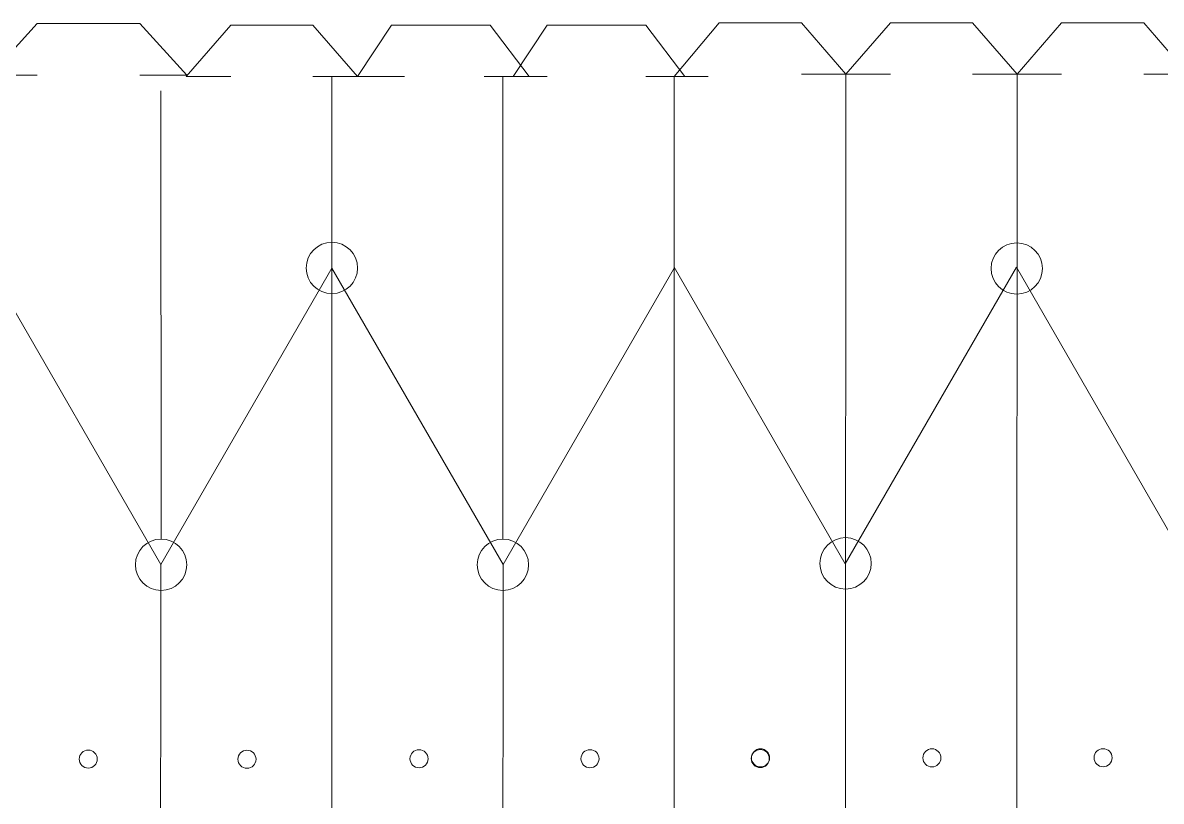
# Model space of a CAD drawing. Header units: inches. Extents: x -10.63 to -0.93, y 1.38 to 4.96.
# Drawn here: x -8.297 to -5.679, y 3.167 to 4.957 of the extents above; entities that cross this region are included whole.
import ezdxf
from ezdxf.lldxf.tags import DXFTag

# ---------------------------------------------------------------- set-up
doc = ezdxf.new("R2010")
doc.units = ezdxf.units.IN
doc.header["$MEASUREMENT"] = 0
doc.layers.add('Layer 1', color=7, linetype='Continuous')
doc.layers.add('SLD-0', color=7, linetype='Continuous')
tags = doc.linetypes.add('New Line104', pattern=[2, 1, -1]).pattern_tags.tags
tags[6:7] = [DXFTag(74, 4), DXFTag(75, 0), DXFTag(340, '0'), DXFTag(46, 1.0), DXFTag(50, 0.0), DXFTag(44, 0.0), DXFTag(45, 0.0)]
tags[4:5] = [DXFTag(74, 4), DXFTag(75, 0), DXFTag(340, '0'), DXFTag(46, 1.0), DXFTag(50, 0.0), DXFTag(44, 0.0), DXFTag(45, 0.0)]
tags = doc.linetypes.add('New Line106', pattern=[2, 1, -1]).pattern_tags.tags
tags[6:7] = [DXFTag(74, 4), DXFTag(75, 0), DXFTag(340, '0'), DXFTag(46, 1.0), DXFTag(50, 0.0), DXFTag(44, 0.0), DXFTag(45, 0.0)]
tags[4:5] = [DXFTag(74, 4), DXFTag(75, 0), DXFTag(340, '0'), DXFTag(46, 1.0), DXFTag(50, 0.0), DXFTag(44, 0.0), DXFTag(45, 0.0)]
tags = doc.linetypes.add('New Line23', pattern=[2, 1, -1]).pattern_tags.tags
tags[6:7] = [DXFTag(74, 4), DXFTag(75, 0), DXFTag(340, '0'), DXFTag(46, 1.0), DXFTag(50, 0.0), DXFTag(44, 0.0), DXFTag(45, 0.0)]
tags[4:5] = [DXFTag(74, 4), DXFTag(75, 0), DXFTag(340, '0'), DXFTag(46, 1.0), DXFTag(50, 0.0), DXFTag(44, 0.0), DXFTag(45, 0.0)]
tags = doc.linetypes.add('New Line24', pattern=[2, 1, -1]).pattern_tags.tags
tags[6:7] = [DXFTag(74, 4), DXFTag(75, 0), DXFTag(340, '0'), DXFTag(46, 1.0), DXFTag(50, 0.0), DXFTag(44, 0.0), DXFTag(45, 0.0)]
tags[4:5] = [DXFTag(74, 4), DXFTag(75, 0), DXFTag(340, '0'), DXFTag(46, 1.0), DXFTag(50, 0.0), DXFTag(44, 0.0), DXFTag(45, 0.0)]
tags = doc.linetypes.add('New Line25', pattern=[2, 1, -1]).pattern_tags.tags
tags[6:7] = [DXFTag(74, 4), DXFTag(75, 0), DXFTag(340, '0'), DXFTag(46, 1.0), DXFTag(50, 0.0), DXFTag(44, 0.0), DXFTag(45, 0.0)]
tags[4:5] = [DXFTag(74, 4), DXFTag(75, 0), DXFTag(340, '0'), DXFTag(46, 1.0), DXFTag(50, 0.0), DXFTag(44, 0.0), DXFTag(45, 0.0)]
tags = doc.linetypes.add('New Line26', pattern=[2, 1, -1]).pattern_tags.tags
tags[6:7] = [DXFTag(74, 4), DXFTag(75, 0), DXFTag(340, '0'), DXFTag(46, 1.0), DXFTag(50, 0.0), DXFTag(44, 0.0), DXFTag(45, 0.0)]
tags[4:5] = [DXFTag(74, 4), DXFTag(75, 0), DXFTag(340, '0'), DXFTag(46, 1.0), DXFTag(50, 0.0), DXFTag(44, 0.0), DXFTag(45, 0.0)]
tags = doc.linetypes.add('New Line3', pattern=[2, 1, -1]).pattern_tags.tags
tags[6:7] = [DXFTag(74, 4), DXFTag(75, 0), DXFTag(340, '0'), DXFTag(46, 1.0), DXFTag(50, 0.0), DXFTag(44, 0.0), DXFTag(45, 0.0)]
tags[4:5] = [DXFTag(74, 4), DXFTag(75, 0), DXFTag(340, '0'), DXFTag(46, 1.0), DXFTag(50, 0.0), DXFTag(44, 0.0), DXFTag(45, 0.0)]
tags = doc.linetypes.add('New Line4', pattern=[2, 1, -1]).pattern_tags.tags
tags[6:7] = [DXFTag(74, 4), DXFTag(75, 0), DXFTag(340, '0'), DXFTag(46, 1.0), DXFTag(50, 0.0), DXFTag(44, 0.0), DXFTag(45, 0.0)]
tags[4:5] = [DXFTag(74, 4), DXFTag(75, 0), DXFTag(340, '0'), DXFTag(46, 1.0), DXFTag(50, 0.0), DXFTag(44, 0.0), DXFTag(45, 0.0)]
tags = doc.linetypes.add('New Line63', pattern=[2, 1, -1]).pattern_tags.tags
tags[6:7] = [DXFTag(74, 4), DXFTag(75, 0), DXFTag(340, '0'), DXFTag(46, 1.0), DXFTag(50, 0.0), DXFTag(44, 0.0), DXFTag(45, 0.0)]
tags[4:5] = [DXFTag(74, 4), DXFTag(75, 0), DXFTag(340, '0'), DXFTag(46, 1.0), DXFTag(50, 0.0), DXFTag(44, 0.0), DXFTag(45, 0.0)]
tags = doc.linetypes.add('New Line66', pattern=[2, 1, -1]).pattern_tags.tags
tags[6:7] = [DXFTag(74, 4), DXFTag(75, 0), DXFTag(340, '0'), DXFTag(46, 1.0), DXFTag(50, 0.0), DXFTag(44, 0.0), DXFTag(45, 0.0)]
tags[4:5] = [DXFTag(74, 4), DXFTag(75, 0), DXFTag(340, '0'), DXFTag(46, 1.0), DXFTag(50, 0.0), DXFTag(44, 0.0), DXFTag(45, 0.0)]
tags = doc.linetypes.add('New Line67', pattern=[2, 1, -1]).pattern_tags.tags
tags[6:7] = [DXFTag(74, 4), DXFTag(75, 0), DXFTag(340, '0'), DXFTag(46, 1.0), DXFTag(50, 0.0), DXFTag(44, 0.0), DXFTag(45, 0.0)]
tags[4:5] = [DXFTag(74, 4), DXFTag(75, 0), DXFTag(340, '0'), DXFTag(46, 1.0), DXFTag(50, 0.0), DXFTag(44, 0.0), DXFTag(45, 0.0)]
tags = doc.linetypes.add('New Line69', pattern=[2, 1, -1]).pattern_tags.tags
tags[6:7] = [DXFTag(74, 4), DXFTag(75, 0), DXFTag(340, '0'), DXFTag(46, 1.0), DXFTag(50, 0.0), DXFTag(44, 0.0), DXFTag(45, 0.0)]
tags[4:5] = [DXFTag(74, 4), DXFTag(75, 0), DXFTag(340, '0'), DXFTag(46, 1.0), DXFTag(50, 0.0), DXFTag(44, 0.0), DXFTag(45, 0.0)]
tags = doc.linetypes.add('New Line70', pattern=[2, 1, -1]).pattern_tags.tags
tags[6:7] = [DXFTag(74, 4), DXFTag(75, 0), DXFTag(340, '0'), DXFTag(46, 1.0), DXFTag(50, 0.0), DXFTag(44, 0.0), DXFTag(45, 0.0)]
tags[4:5] = [DXFTag(74, 4), DXFTag(75, 0), DXFTag(340, '0'), DXFTag(46, 1.0), DXFTag(50, 0.0), DXFTag(44, 0.0), DXFTag(45, 0.0)]
tags = doc.linetypes.add('New Line71', pattern=[2, 1, -1]).pattern_tags.tags
tags[6:7] = [DXFTag(74, 4), DXFTag(75, 0), DXFTag(340, '0'), DXFTag(46, 1.0), DXFTag(50, 0.0), DXFTag(44, 0.0), DXFTag(45, 0.0)]
tags[4:5] = [DXFTag(74, 4), DXFTag(75, 0), DXFTag(340, '0'), DXFTag(46, 1.0), DXFTag(50, 0.0), DXFTag(44, 0.0), DXFTag(45, 0.0)]
tags = doc.linetypes.add('New Line77', pattern=[2, 1, -1]).pattern_tags.tags
tags[6:7] = [DXFTag(74, 4), DXFTag(75, 0), DXFTag(340, '0'), DXFTag(46, 1.0), DXFTag(50, 0.0), DXFTag(44, 0.0), DXFTag(45, 0.0)]
tags[4:5] = [DXFTag(74, 4), DXFTag(75, 0), DXFTag(340, '0'), DXFTag(46, 1.0), DXFTag(50, 0.0), DXFTag(44, 0.0), DXFTag(45, 0.0)]
tags = doc.linetypes.add('New Line78', pattern=[2, 1, -1]).pattern_tags.tags
tags[6:7] = [DXFTag(74, 4), DXFTag(75, 0), DXFTag(340, '0'), DXFTag(46, 1.0), DXFTag(50, 0.0), DXFTag(44, 0.0), DXFTag(45, 0.0)]
tags[4:5] = [DXFTag(74, 4), DXFTag(75, 0), DXFTag(340, '0'), DXFTag(46, 1.0), DXFTag(50, 0.0), DXFTag(44, 0.0), DXFTag(45, 0.0)]
tags = doc.linetypes.add('New Line80', pattern=[2, 1, -1]).pattern_tags.tags
tags[6:7] = [DXFTag(74, 4), DXFTag(75, 0), DXFTag(340, '0'), DXFTag(46, 1.0), DXFTag(50, 0.0), DXFTag(44, 0.0), DXFTag(45, 0.0)]
tags[4:5] = [DXFTag(74, 4), DXFTag(75, 0), DXFTag(340, '0'), DXFTag(46, 1.0), DXFTag(50, 0.0), DXFTag(44, 0.0), DXFTag(45, 0.0)]

msp = doc.modelspace()

# ---------------------------------------------------------------- linework, layer by layer
at = {"layer": 'Layer 1', "color": 5, "linetype": 'New Line4', "lineweight": 9}
msp.add_open_spline([(-7.1927, 3.7699), (-7.1927, 3.7699), (-7.1932, 4.8337), (-7.1932, 4.8337)], degree=3, dxfattribs=at)
at = {"layer": 'Layer 1', "color": 5, "linetype": 'New Line3', "lineweight": 9}
msp.add_open_spline([(-7.9788, 3.7697), (-7.9788, 3.7697), (-7.9797, 4.8011), (-7.9797, 4.8011)], degree=3, dxfattribs=at)
at = {"layer": 'SLD-0', "color": 179, "lineweight": 9}
for points in [[(-8.3721, 4.8372), (-8.3721, 4.8372), (-8.2638, 4.9553), (-8.2638, 4.9553)], [(-8.2638, 4.9553), (-8.2638, 4.9553), (-8.0276, 4.9553), (-8.0276, 4.9553)], [(-8.0276, 4.9553), (-8.0276, 4.9553), (-7.9193, 4.8372), (-7.9193, 4.8372)], [(-7.8187, 4.9518), (-7.8187, 4.9518), (-7.9211, 4.8337), (-7.9211, 4.8337)], [(-7.8187, 4.9518), (-7.8187, 4.9518), (-7.6298, 4.9518), (-7.6298, 4.9518)], [(-7.6298, 4.9518), (-7.6298, 4.9518), (-7.5274, 4.8337), (-7.5274, 4.8337)], [(-7.5274, 4.8337), (-7.5274, 4.8337), (-7.4491, 4.9518), (-7.4491, 4.9518)], [(-7.4491, 4.9518), (-7.4491, 4.9518), (-7.222, 4.9518), (-7.222, 4.9518)], [(-7.222, 4.9518), (-7.222, 4.9518), (-7.1324, 4.834), (-7.1324, 4.834)], [(-7.1692, 4.8336), (-7.1692, 4.8336), (-7.0909, 4.9518), (-7.0909, 4.9518)], [(-7.0909, 4.9518), (-7.0909, 4.9518), (-6.8639, 4.9518), (-6.8639, 4.9518)], [(-6.8639, 4.9518), (-6.8639, 4.9518), (-6.7743, 4.8339), (-6.7743, 4.8339)], [(-6.6952, 4.9573), (-6.6952, 4.9573), (-6.5062, 4.9573), (-6.5062, 4.9573)], [(-6.5062, 4.9573), (-6.5062, 4.9573), (-6.4039, 4.8392), (-6.4039, 4.8392)], [(-6.3015, 4.9573), (-6.3015, 4.9573), (-6.4039, 4.8392), (-6.4039, 4.8392)], [(-6.3015, 4.9573), (-6.3015, 4.9573), (-6.1125, 4.9573), (-6.1125, 4.9573)], [(-6.1125, 4.9573), (-6.1125, 4.9573), (-6.0102, 4.8392), (-6.0102, 4.8392)], [(-5.9078, 4.9573), (-5.9078, 4.9573), (-6.0102, 4.8392), (-6.0102, 4.8392)], [(-5.9078, 4.9573), (-5.9078, 4.9573), (-5.7188, 4.9573), (-5.7188, 4.9573)], [(-5.7188, 4.9573), (-5.7188, 4.9573), (-5.6165, 4.8392), (-5.6165, 4.8392)], [(-8.3721, 4.8372), (-8.3721, 4.8372), (-8.2638, 4.8372), (-8.2638, 4.8372)], [(-8.0276, 4.8372), (-8.0276, 4.8372), (-7.9193, 4.8372), (-7.9193, 4.8372)], [(-7.9211, 4.8337), (-7.9211, 4.8337), (-7.8187, 4.8337), (-7.8187, 4.8337)], [(-7.6298, 4.8337), (-7.6298, 4.8337), (-7.5274, 4.8337), (-7.5274, 4.8337)], [(-7.5274, 4.8337), (-7.5274, 4.8337), (-7.4191, 4.8337), (-7.4191, 4.8337)], [(-6.5062, 4.8392), (-6.5062, 4.8392), (-6.4039, 4.8392), (-6.4039, 4.8392)], [(-6.4039, 4.8392), (-6.4039, 4.8392), (-6.3015, 4.8392), (-6.3015, 4.8392)], [(-6.1125, 4.8392), (-6.1125, 4.8392), (-6.0102, 4.8392), (-6.0102, 4.8392)], [(-6.0102, 4.8392), (-6.0102, 4.8392), (-5.9078, 4.8392), (-5.9078, 4.8392)], [(-5.7188, 4.8392), (-5.7188, 4.8392), (-5.6165, 4.8392), (-5.6165, 4.8392)]]:
    msp.add_open_spline(points, degree=3, dxfattribs=at)
at = {"layer": 'SLD-0', "lineweight": 9}
for points in [[(-6.6952, 4.9573), (-6.6952, 4.9573), (-6.7991, 4.8334), (-6.7991, 4.8334)], [(-7.2357, 4.8337), (-7.2357, 4.8337), (-7.0909, 4.8337), (-7.0909, 4.8337)], [(-6.8639, 4.8334), (-6.8639, 4.8334), (-6.7208, 4.8334), (-6.7208, 4.8334)]]:
    msp.add_open_spline(points, degree=3, dxfattribs=at)
at = {"layer": 'SLD-0', "color": 5, "linetype": 'New Line67', "lineweight": 9}
msp.add_open_spline([(-7.586, 4.3913), (-7.586, 4.3913), (-7.586, 4.8337), (-7.586, 4.8337)], degree=3, dxfattribs=at)
at = {"layer": 'SLD-0', "color": 5, "linetype": 'New Line71', "lineweight": 9}
msp.add_open_spline([(-6.7986, 4.3913), (-6.7986, 4.3913), (-6.7991, 4.8334), (-6.7991, 4.8334)], degree=3, dxfattribs=at)
at = {"layer": 'SLD-0', "color": 5, "linetype": 'New Line106', "lineweight": 9}
msp.add_open_spline([(-6.4055, 1.6935), (-6.4055, 1.6935), (-6.4039, 4.8392), (-6.4039, 4.8392)], degree=3, dxfattribs=at)
at = {"layer": 'SLD-0', "color": 5, "linetype": 'New Line104', "lineweight": 9}
msp.add_open_spline([(-6.0115, 1.6935), (-6.0115, 1.6935), (-6.0102, 4.8392), (-6.0102, 4.8392)], degree=3, dxfattribs=at)
at = {"layer": 'SLD-0', "lineweight": 9}
for points in [[(-7.5269, 4.3933), (-7.5269, 4.426), (-7.5533, 4.4524), (-7.5859, 4.4524), (-7.5859, 4.4524), (-7.6186, 4.4524), (-7.645, 4.426), (-7.645, 4.3933), (-7.645, 4.3933), (-7.645, 4.3607), (-7.6186, 4.3343), (-7.5859, 4.3343), (-7.5859, 4.3343), (-7.5533, 4.3343), (-7.5269, 4.3607), (-7.5269, 4.3933)], [(-5.952, 4.3922), (-5.952, 4.4248), (-5.9785, 4.4512), (-6.0111, 4.4512), (-6.0111, 4.4512), (-6.0437, 4.4512), (-6.0701, 4.4248), (-6.0701, 4.3922), (-6.0701, 4.3922), (-6.0701, 4.3596), (-6.0437, 4.3331), (-6.0111, 4.3331), (-6.0111, 4.3331), (-5.9785, 4.3331), (-5.952, 4.3596), (-5.952, 4.3922)], [(-6.3457, 3.714), (-6.3457, 3.7466), (-6.3721, 3.7731), (-6.4047, 3.7731), (-6.4047, 3.7731), (-6.4374, 3.7731), (-6.4638, 3.7466), (-6.4638, 3.714), (-6.4638, 3.714), (-6.4638, 3.6814), (-6.4374, 3.655), (-6.4047, 3.655), (-6.4047, 3.655), (-6.3721, 3.655), (-6.3457, 3.6814), (-6.3457, 3.714)], [(-7.9198, 3.7107), (-7.9198, 3.7433), (-7.9462, 3.7697), (-7.9788, 3.7697), (-7.9788, 3.7697), (-8.0114, 3.7697), (-8.0379, 3.7433), (-8.0379, 3.7107), (-8.0379, 3.7107), (-8.0379, 3.6781), (-8.0114, 3.6516), (-7.9788, 3.6516), (-7.9788, 3.6516), (-7.9462, 3.6516), (-7.9198, 3.6781), (-7.9198, 3.7107)], [(-7.1336, 3.7108), (-7.1336, 3.7434), (-7.1601, 3.7699), (-7.1927, 3.7699), (-7.1927, 3.7699), (-7.2253, 3.7699), (-7.2518, 3.7434), (-7.2518, 3.7108), (-7.2518, 3.7108), (-7.2518, 3.6782), (-7.2253, 3.6518), (-7.1927, 3.6518), (-7.1927, 3.6518), (-7.1601, 3.6518), (-7.1336, 3.6782), (-7.1336, 3.7108)], [(-8.1256, 3.2638), (-8.1256, 3.2753), (-8.1349, 3.2846), (-8.1464, 3.2846), (-8.1464, 3.2846), (-8.1579, 3.2846), (-8.1672, 3.2753), (-8.1672, 3.2638), (-8.1672, 3.2638), (-8.1672, 3.2524), (-8.1579, 3.2431), (-8.1464, 3.2431), (-8.1464, 3.2431), (-8.1349, 3.2431), (-8.1256, 3.2524), (-8.1256, 3.2638)], [(-7.7605, 3.2635), (-7.7605, 3.275), (-7.7698, 3.2843), (-7.7813, 3.2843), (-7.7813, 3.2843), (-7.7927, 3.2843), (-7.802, 3.275), (-7.802, 3.2635), (-7.802, 3.2635), (-7.802, 3.252), (-7.7927, 3.2427), (-7.7813, 3.2427), (-7.7813, 3.2427), (-7.7698, 3.2427), (-7.7605, 3.252), (-7.7605, 3.2635)], [(-7.3648, 3.2647), (-7.3648, 3.2761), (-7.3741, 3.2855), (-7.3856, 3.2855), (-7.3856, 3.2855), (-7.3971, 3.2855), (-7.4064, 3.2761), (-7.4064, 3.2647), (-7.4064, 3.2647), (-7.4064, 3.2532), (-7.3971, 3.2439), (-7.3856, 3.2439), (-7.3856, 3.2439), (-7.3741, 3.2439), (-7.3648, 3.2532), (-7.3648, 3.2647)], [(-6.9717, 3.2647), (-6.9717, 3.2762), (-6.981, 3.2855), (-6.9925, 3.2855), (-6.9925, 3.2855), (-7.0039, 3.2855), (-7.0132, 3.2762), (-7.0132, 3.2647), (-7.0132, 3.2647), (-7.0132, 3.2532), (-7.0039, 3.2439), (-6.9925, 3.2439), (-6.9925, 3.2439), (-6.981, 3.2439), (-6.9717, 3.2532), (-6.9717, 3.2647)], [(-6.58, 3.265), (-6.58, 3.2765), (-6.5893, 3.2858), (-6.6008, 3.2858), (-6.6008, 3.2858), (-6.6122, 3.2858), (-6.6215, 3.2765), (-6.6215, 3.265), (-6.6215, 3.265), (-6.6215, 3.2536), (-6.6122, 3.2443), (-6.6008, 3.2443), (-6.6008, 3.2443), (-6.5893, 3.2443), (-6.58, 3.2536), (-6.58, 3.265)], [(-6.5795, 3.2667), (-6.5795, 3.2782), (-6.5888, 3.2875), (-6.6003, 3.2875), (-6.6003, 3.2875), (-6.6118, 3.2875), (-6.6211, 3.2782), (-6.6211, 3.2667), (-6.6211, 3.2667), (-6.6211, 3.2552), (-6.6118, 3.2459), (-6.6003, 3.2459), (-6.6003, 3.2459), (-6.5888, 3.2459), (-6.5795, 3.2552), (-6.5795, 3.2667)], [(-6.1854, 3.2667), (-6.1854, 3.2782), (-6.1947, 3.2875), (-6.2062, 3.2875), (-6.2062, 3.2875), (-6.2177, 3.2875), (-6.227, 3.2782), (-6.227, 3.2667), (-6.227, 3.2667), (-6.227, 3.2552), (-6.2177, 3.2459), (-6.2062, 3.2459), (-6.2062, 3.2459), (-6.1947, 3.2459), (-6.1854, 3.2552), (-6.1854, 3.2667)], [(-5.7917, 3.267), (-5.7917, 3.2785), (-5.801, 3.2878), (-5.8124, 3.2878), (-5.8124, 3.2878), (-5.8239, 3.2878), (-5.8332, 3.2785), (-5.8332, 3.267), (-5.8332, 3.267), (-5.8332, 3.2556), (-5.8239, 3.2463), (-5.8124, 3.2463), (-5.8124, 3.2463), (-5.801, 3.2463), (-5.7917, 3.2556), (-5.7917, 3.267)]]:
    msp.add_open_spline(points, degree=3, knots=[0, 0, 0, 0, 0.2, 0.2, 0.2, 0.2, 0.4, 0.4, 0.4, 0.4, 0.6, 0.6, 0.6, 0.6, 1, 1, 1, 1], dxfattribs=at)
at = {"layer": 'SLD-0', "color": 5, "linetype": 'New Line23', "lineweight": 9}
msp.add_open_spline([(-8.3734, 4.3934), (-8.3734, 4.3934), (-7.9796, 3.7114), (-7.9796, 3.7114)], degree=3, dxfattribs=at)
at = {"layer": 'SLD-0', "color": 5, "linetype": 'New Line24', "lineweight": 9}
msp.add_open_spline([(-7.9796, 3.7114), (-7.9796, 3.7114), (-7.5859, 4.3933), (-7.5859, 4.3933)], degree=3, dxfattribs=at)
at = {"layer": 'SLD-0', "color": 5, "linetype": 'New Line66', "lineweight": 9}
msp.add_open_spline([(-7.5863, 2.1414), (-7.5863, 2.1414), (-7.5859, 4.3933), (-7.5859, 4.3933)], degree=3, dxfattribs=at)
at = {"layer": 'SLD-0', "color": 5, "linetype": 'New Line25', "lineweight": 9}
msp.add_open_spline([(-7.5859, 4.3933), (-7.5859, 4.3933), (-7.1922, 3.7114), (-7.1922, 3.7114)], degree=3, dxfattribs=at)
at = {"layer": 'SLD-0', "color": 5, "linetype": 'New Line26', "lineweight": 9}
msp.add_open_spline([(-7.1922, 3.7114), (-7.1922, 3.7114), (-6.7985, 4.3933), (-6.7985, 4.3933)], degree=3, dxfattribs=at)
at = {"layer": 'SLD-0', "color": 5, "linetype": 'New Line77', "lineweight": 9}
msp.add_open_spline([(-6.7989, 4.395), (-6.7989, 4.395), (-6.4055, 3.7131), (-6.4055, 3.7131)], degree=3, dxfattribs=at)
at = {"layer": 'SLD-0', "color": 5, "linetype": 'New Line70', "lineweight": 9}
msp.add_open_spline([(-6.7989, 2.1414), (-6.7989, 2.1414), (-6.7985, 4.3933), (-6.7985, 4.3933)], degree=3, dxfattribs=at)
at = {"layer": 'SLD-0', "color": 5, "linetype": 'New Line78', "lineweight": 9}
msp.add_open_spline([(-6.4055, 3.7131), (-6.4055, 3.7131), (-6.0118, 4.395), (-6.0118, 4.395)], degree=3, dxfattribs=at)
at = {"layer": 'SLD-0', "color": 5, "linetype": 'New Line80', "lineweight": 9}
msp.add_open_spline([(-6.0118, 4.395), (-6.0118, 4.395), (-5.6181, 3.7131), (-5.6181, 3.7131)], degree=3, dxfattribs=at)
at = {"layer": 'SLD-0', "color": 5, "linetype": 'New Line63', "lineweight": 9}
msp.add_open_spline([(-7.98, 2.8233), (-7.98, 2.8233), (-7.9796, 3.7114), (-7.9796, 3.7114)], degree=3, dxfattribs=at)
at = {"layer": 'SLD-0', "color": 5, "linetype": 'New Line69', "lineweight": 9}
msp.add_open_spline([(-7.1926, 2.8233), (-7.1926, 2.8233), (-7.1922, 3.7114), (-7.1922, 3.7114)], degree=3, dxfattribs=at)

doc.saveas('drawing.dxf')
